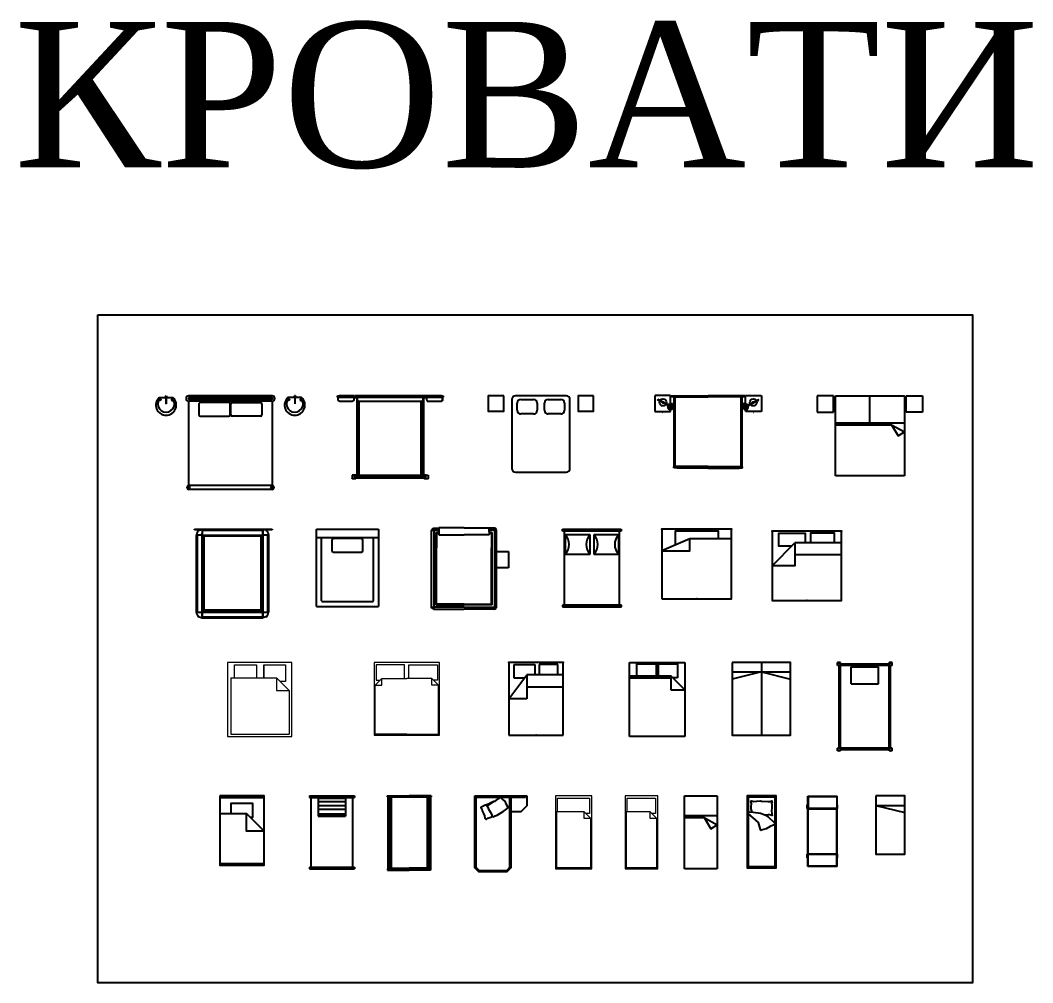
# Model space of a CAD drawing. Header units: millimetres. Extents: x 3103 to 179340, y -10977 to 70536.
# Drawn here: x 104356 to 132204, y 36649 to 63128 of the extents above; entities that cross this region are included whole.
import ezdxf

# ---------------------------------------------------------------- set-up
doc = ezdxf.new("R2010")
doc.units = ezdxf.units.MM
doc.header["$LTSCALE"] = 0.5
doc.layers.add('MEBEL', color=1, linetype='Continuous')
doc.styles.add('style1', font='TIMES.TTF')

# ---------------------------------------------------------------- blocks, each defined once
blk = doc.blocks.new('ASKASA22')
at = {"layer": 'MEBEL'}
for p, q in [((0, 700), (0, -700)), ((2000, 800), (100, 800)), ((200, 650), (400, 650)), ((2100, -700), (2100, 700)), ((100, 200), (100, 550)), ((500, 550), (500, 200)), ((400, 100), (200, 100)), ((100, -550), (100, -200)), ((200, -100), (400, -100)), ((500, -200), (500, -550)), ((100, -800), (2000, -800)), ((400, -650), (200, -650))]:
    blk.add_line(p, q, dxfattribs=at)
for centre, start, end in [((100, 700), 90, 180), ((200, 550), 90, 180), ((400, 550), 0, 90), ((2000, 700), 0, 90), ((200, 200), 180, 270), ((400, 200), 270, 0), ((200, -200), 90, 180), ((400, -200), 0, 90), ((200, -550), 180, 270), ((400, -550), 270, 0), ((100, -700), 180, 270), ((2000, -700), 270, 360)]:
    blk.add_arc(centre, 100, start, end, dxfattribs=at)
blk = doc.blocks.new('BED1D2')
at = {"layer": 'MEBEL', "linetype": 'Continuous', "lineweight": 0}
for p, q in [((0, 500), (0, -400)), ((2000, 500), (0, 500)), ((60, 440), (480, 440)), ((60, -340), (60, 440)), ((440, 290), (620, 470)), ((440, 290), (440, -370)), ((620, 290), (440, 290)), ((480, 440), (480, 330)), ((620, 470), (620, 290)), ((1970, 470), (620, 470)), ((1970, -370), (1970, 470)), ((2000, -400), (2000, 500)), ((0, -400), (2000, -400)), ((440, -340), (60, -340)), ((440, -370), (1970, -370))]:
    blk.add_line(p, q, dxfattribs=at)
blk = doc.blocks.new('BEDBD2')
at = {"layer": 'MEBEL'}
for p, q in [((257, -800), (257, 800)), ((257, 0), (455, 800)), ((0, 0), (2000, 0)), ((257, 0), (455, -800))]:
    blk.add_line(p, q, dxfattribs=at)
blk.add_lwpolyline([(0, -800), (2000, -800), (2000, 800), (0, 800)], close=True, dxfattribs=at)
blk = doc.blocks.new('BEDCH2')
at = {"layer": 'MEBEL'}
for q in [(257, 400), (455, 400)]:
    blk.add_line((257, -400), q, dxfattribs=at)
blk.add_lwpolyline([(0, -400), (1600, -400), (1600, 400), (0, 400)], close=True, dxfattribs=at)
blk = doc.blocks.new('krovt thalamus')
at = {"layer": 'MEBEL'}
for p, q in [((-1145, 2575), (1145, 2575)), ((-1145, 150), (-1145, 2470)), ((-1145, 2470), (1145, 2470)), ((1145, 2470), (1145, 150)), ((-827, 563), (-52, 563)), ((827, 563), (52, 563)), ((-867, 223), (-867, 523)), ((-12, 523), (-12, 223)), ((12, 523), (12, 223)), ((867, 223), (867, 523)), ((-1921, 118), (-1988, 150)), ((-1958, 48), (-1582, 48)), ((-1920, 97), (-1954, 97)), ((-1914, 103), (-1914, 107)), ((-1785, 2), (-1785, 48)), ((-1785, 2), (-1780, 2)), ((-1780, 2), (-1780, 48)), ((-1773, 48), (-1773, 219)), ((-1767, 219), (-1773, 219)), ((-1767, 48), (-1767, 219)), ((-1760, 2), (-1760, 48)), ((-1760, 2), (-1755, 2)), ((-1755, 2), (-1755, 48)), ((-1626, 103), (-1626, 107)), ((-1620, 97), (-1586, 97)), ((-1619, 118), (-1552, 150)), ((-1145, 150), (1145, 150)), ((-1145, 94), (1145, 94)), ((-1145, 56), (1145, 56)), ((-1145, 0), (1145, 0)), ((-52, 183), (-827, 183)), ((52, 183), (827, 183)), ((1619, 118), (1552, 150)), ((1958, 48), (1582, 48)), ((1620, 97), (1586, 97)), ((1626, 103), (1626, 107)), ((1755, 2), (1755, 48)), ((1760, 2), (1755, 2)), ((1760, 2), (1760, 48)), ((1767, 48), (1767, 219)), ((1767, 219), (1773, 219)), ((1773, 48), (1773, 219)), ((1780, 2), (1780, 48)), ((1785, 2), (1780, 2)), ((1785, 2), (1785, 48)), ((1914, 103), (1914, 107)), ((1920, 97), (1954, 97)), ((1921, 118), (1988, 150))]:
    blk.add_line(p, q, dxfattribs=at)
for centre in [(-1145, 2522), (1145, 2522)]:
    blk.add_circle(centre, 29.7, dxfattribs=at)
for centre, radius, start, end in [((-1145, 2522), 52.8, 90, 270), ((1145, 2522), 52.8, 270, 90), ((-827, 523), 40, 90, 180), ((-52, 523), 40, 0, 90), ((52, 523), 40, 90, 180), ((827, 523), 40, 0, 90), ((-1770, 256), 280, 312.1338, 227.8662), ((-1770, 219), 230, 343.6883, 196.3117), ((1770, 256), 280, 312.1338, 227.8662), ((1770, 219), 230, 343.6883, 196.3117), ((-1985, 156), 6, 196.3117, 243.9363), ((-1954, 91), 6, 90, 214.6073), ((-1770, 219), 230, 214.6073, 227.9338), ((-1926, 107), 12, 0, 63.9363), ((-1920, 103), 6, 270, 0), ((-1614, 107), 12, 116.0637, 180), ((-1620, 103), 6, 180, 270), ((-1770, 219), 230, 312.0662, 325.3927), ((-1586, 91), 6, 325.3927, 90), ((-1555, 156), 6, 296.0637, 343.6883), ((-1145, 75), 74.8, 90, 270), ((-1145, 75), 18.9, 90, 270), ((-1145, 75), 18.9, 270, 90), ((-827, 223), 40, 180, 270), ((-52, 223), 40, 270, 0), ((52, 223), 40, 180, 270), ((827, 223), 40, 270, 0), ((1145, 75), 18.9, 90, 270), ((1145, 75), 74.8, 270, 90), ((1145, 75), 18.9, 270, 90), ((1555, 156), 6, 196.3117, 243.9363), ((1586, 91), 6, 90, 214.6073), ((1770, 219), 230, 214.6073, 227.9338), ((1614, 107), 12, 0, 63.9363), ((1620, 103), 6, 270, 0), ((1926, 107), 12, 116.0637, 180), ((1920, 103), 6, 180, 270), ((1770, 219), 230, 312.0662, 325.3927), ((1954, 91), 6, 325.3927, 90), ((1985, 156), 6, 296.0637, 343.6883)]:
    blk.add_arc(centre, radius, start, end, dxfattribs=at)
blk = doc.blocks.new('Single Bed')
at = {"layer": 'MEBEL', "linetype": 'Continuous'}
for p, q in [((0, 2000), (0, 1960)), ((0, 2000), (1236, 2000)), ((0, 1980), (1236, 1980)), ((0, 1960), (1236, 1960)), ((40, 1960), (40, 40)), ((1196, 40), (1196, 1960)), ((1236, 2000), (1236, 1960)), ((243, 1940), (243, 1444)), ((243, 1940), (993, 1940)), ((243, 1848), (993, 1848)), ((243, 1738), (993, 1738)), ((993, 1940), (993, 1444)), ((243, 1642), (993, 1642)), ((243, 1512), (993, 1512)), ((243, 1464), (993, 1464)), ((243, 1444), (993, 1444)), ((0, 40), (0, 0)), ((0, 40), (1236, 40)), ((0, 20), (1236, 20)), ((0, 0), (1236, 0)), ((1236, 40), (1236, 0))]:
    blk.add_line(p, q, dxfattribs=at)
blk = doc.blocks.new('Four Poster Bed')
at = {"layer": 'MEBEL', "linetype": 'Continuous'}
for p, q in [((0, 2350), (0, 2430)), ((80, 2430), (0, 2430)), ((12, 2418), (0, 2390)), ((0, 2390), (12, 2362)), ((1500, 2350), (0, 2350)), ((40, 2430), (12, 2418)), ((12, 2362), (40, 2350)), ((68, 2418), (40, 2430)), ((40, 2350), (68, 2362)), ((40, 2350), (40, 80)), ((60, 2350), (60, 80)), ((80, 2390), (68, 2418)), ((68, 2362), (80, 2390)), ((80, 0), (80, 2430)), ((1420, 2390), (80, 2390)), ((1420, 2370), (80, 2370)), ((375, 2313), (1125, 2313)), ((375, 1850), (375, 2313)), ((1125, 1850), (1125, 2313)), ((1420, 0), (1420, 2430)), ((1500, 2430), (1420, 2430)), ((1432, 2418), (1420, 2390)), ((1420, 2390), (1432, 2362)), ((1460, 2430), (1432, 2418)), ((1432, 2362), (1460, 2350)), ((1440, 80), (1440, 2350)), ((1488, 2418), (1460, 2430)), ((1460, 2350), (1488, 2362)), ((1460, 80), (1460, 2350)), ((1500, 2390), (1488, 2418)), ((1488, 2362), (1500, 2390)), ((1500, 2350), (1500, 2430)), ((375, 1850), (1125, 1850)), ((0, 0), (0, 80)), ((1500, 80), (0, 80)), ((12, 68), (0, 40)), ((0, 40), (12, 12)), ((40, 80), (12, 68)), ((12, 12), (40, 0)), ((68, 68), (40, 80)), ((40, 0), (68, 12)), ((80, 40), (68, 68)), ((68, 12), (80, 40)), ((80, 60), (1420, 60)), ((80, 40), (1420, 40)), ((1432, 68), (1420, 40)), ((1420, 40), (1432, 12)), ((1460, 80), (1432, 68)), ((1432, 12), (1460, 0)), ((1488, 68), (1460, 80)), ((1460, 0), (1488, 12)), ((1500, 40), (1488, 68)), ((1488, 12), (1500, 40)), ((1500, 0), (1500, 80)), ((80, 0), (0, 0)), ((1500, 0), (1420, 0))]:
    blk.add_line(p, q, dxfattribs=at)
blk = doc.blocks.new('K7-7')
for p, q in [((900, 400), (900, 0)), ((0, 0), (900, 0)), ((900, 0), (1300, 0))]:
    blk.add_line(p, q)
for points in [[(900, 400), (900, 1800), (800, 1900), (100, 1900), (0, 1800), (0, 0)], [(870, 30), (870, 1787), (787, 1870), (113, 1870), (30, 1787), (30, 0)], [(494, 131), (461, 144), (400, 172), (354, 193), (314, 210), (237, 241), (150, 288), (172, 317), (182, 369), (213, 437), (240, 499), (252, 554), (279, 585), (326, 555), (376, 541), (444, 515)], [(1300, 0), (1300, 250), (1150, 400), (900, 400)], [(30, 30), (1270, 30)]]:
    blk.add_lwpolyline(points)
blk.add_lwpolyline([(464, 532), (507, 497), (555, 477), (625, 439), (709, 388), (766, 345), (811, 313), (831, 300), (827, 271), (797, 229), (771, 171), (740, 120), (690, 77), (664, 33), (591, 72), (534, 107), (490, 134), (453, 157), (380, 196), (300, 254), (325, 280), (341, 330), (380, 394), (415, 452), (434, 505)], close=True)
for points in [[(900, 0), (900, 400, 0.414214)], [(1270, 0), (1270, 30, 0.414214)]]:
    blk.add_lwpolyline(points, format="xyb")
blk = doc.blocks.new('M_DFURN_BED_3D DOUBLE BED_P')
at = {"layer": 'MEBEL', "linetype": 'ByBlock', "lineweight": -2}
blk.add_line((0.17, 0.5), (0.17, -0.171), dxfattribs=at)
for points in [[(0, -0.5), (1, -0.5), (1, 0.5), (0, 0.5)], [(0.17, -0.171), (0.498, -0.171), (0.498, -0.5)]]:
    blk.add_lwpolyline(points, close=True, dxfattribs=at)
for points in [[(0.334, -0.171), (0.334, 0.5)], [(0.17, 0.4), (0.028, 0.4), (0.028, 0.055), (0.17, 0.055)], [(0.215, -0.218), (0.215, -0.402), (0.028, -0.402), (0.028, -0.022), (0.17, -0.022)]]:
    blk.add_lwpolyline(points, dxfattribs=at)
for p in [(0, 0.5), (1, 0), (0, -0.5)]:
    blk.add_point(p, dxfattribs=at)
blk = doc.blocks.new('M_DFURN_BED_3D SINGLE BED_P')
at = {"layer": 'MEBEL', "linetype": 'ByBlock', "lineweight": -2}
blk.add_lwpolyline([(1, -0.5), (1, 0.5), (0, 0.5), (0, -0.5)], close=True, dxfattribs=at)
for points in [[(0.136, 0.5), (0.136, -0.099), (0.313, -0.5), (0.313, -0.099), (0.136, -0.099)], [(0.136, 0.311), (0.028, 0.311), (0.028, -0.309), (0.228, -0.309)]]:
    blk.add_lwpolyline(points, dxfattribs=at)
for p in [(0, 0.5), (1, 0), (0, -0.5)]:
    blk.add_point(p, dxfattribs=at)
blk = doc.blocks.new('Bed - Queen')
at = {"layer": 'MEBEL', "linetype": 'Continuous'}
for p, q in [((0, -80.00003), (0, 0)), ((0, 0), (59.99999, 0)), ((7.99999, -1.2), (28.79998, -1.2)), ((7.99999, -14.4), (7.99999, -1.2)), ((28.79998, -1.2), (28.79998, -14.4)), ((31.19999, -1.2), (51.99999, -1.2)), ((31.19999, -14.4), (31.19999, -1.2)), ((51.99999, -1.2), (51.99999, -16.4)), ((59.99999, 0), (59.99999, -80.00003)), ((0, -14.4), (44.8, -14.4)), ((44.8, -16.8), (0, -16.8)), ((59.99999, -29.6), (44.8, -14.4)), ((44.8, -14.4), (44.8, -29.6)), ((51.99999, -16.4), (46.79936, -16.4)), ((44.8, -29.6), (59.99999, -29.6)), ((59.99999, -80.00003), (0, -80.00003))]:
    blk.add_line(p, q, dxfattribs=at)
blk = doc.blocks.new('m_51')
at = {"ltscale": 600}
for p, q in [((771, -1219), (578, -1403)), ((746, -1176), (771, -1176)), ((67, -1523), (28, -1523)), ((170, -1521), (67, -1523)), ((371, -1486), (170, -1521)), ((400, -1477), (371, -1486)), ((489, -1448), (400, -1477))]:
    blk.add_line(p, q, dxfattribs=at)
for points in [[(400, -1972), (0, -1972), (0, 0), (400, 0)], [(400, -1972), (0, -1972), (0, 0), (400, 0)], [(400, 0), (800, 0), (800, -1972), (400, -1972)], [(400, 0), (800, 0), (800, -1972), (400, -1972)], [(383, -1027), (378, -1030), (370, -1048), (311, -1241), (28, -1488)], [(400, -1032), (383, -1027), (383, -1027)], [(746, -1176), (630, -1130), (527, -1071), (400, -1032)], [(122, -1522), (126, -1553), (115, -1617), (114, -1691), (118, -1744), (113, -1792), (107, -1830), (113, -1843), (126, -1832), (160, -1826), (179, -1819), (269, -1833), (365, -1835), (400, -1832)], [(578, -1403), (540, -1430), (489, -1448)], [(619, -1464), (590, -1458), (489, -1448)], [(619, -1464), (651, -1456), (682, -1446), (700, -1449), (691, -1461), (688, -1497), (679, -1555), (688, -1650), (689, -1694), (685, -1733), (682, -1766), (686, -1796)]]:
    blk.add_lwpolyline(points, dxfattribs=at)
for points in [[(400, -1944), (76, -1944, -0.414214), (28, -1896), (28, -76, -0.414214), (76, -28), (400, -28)], [(400, -28), (724, -28, -0.414214), (771, -76), (771, -1896, -0.414214), (724, -1944), (400, -1944)], [(400, -1829), (571, -1819), (613, -1818), (637, -1824), (639, -1824, -0.14412), (655, -1829), (676, -1842), (684, -1808, -0.029265), (685, -1804, 0.086134), (686, -1794)]]:
    blk.add_lwpolyline(points, format="xyb", dxfattribs=at)
blk = doc.blocks.new('m_96')
at = {"layer": 'MEBEL'}
for p, q in [((-141.4, 0.3), (-141.4, -40.8)), ((-139, 0.3), (-141.4, 0.3)), ((-139, -40.8), (-139, 0.3)), ((-1.5, 0.9), (-1.5, -40.8)), ((0, 0.9), (-1.5, 0.9)), ((0, 0.9), (0, -40.8)), ((-138.3, -0.1), (-138.3, -2.5)), ((-1.9, -0.1), (-138.3, -0.1)), ((-138.3, -2.5), (-1.9, -2.5)), ((-138.3, -3), (-138.3, -5.4)), ((-37.8, -3), (-138.3, -3)), ((-138.3, -5.4), (-22.3, -5.4)), ((-138.1, -6.4), (-138.1, -40.8)), ((-21.9, -6.4), (-138.1, -6.4)), ((-37.8, -3), (-1.9, -3)), ((-1.9, -5.4), (-22.3, -5.4)), ((-1.9, -6.4), (-21.9, -6.4)), ((-1.9, -2.5), (-1.9, -0.1)), ((-1.9, -3), (-1.9, -5.4)), ((-1.9, -40.8), (-1.9, -6.4)), ((-141.4, -81.9), (-141.4, -40.8)), ((-139, -40.8), (-139, -81.9)), ((-138.1, -75.2), (-138.1, -40.8)), ((-1.9, -40.8), (-1.9, -75.2)), ((-1.5, -82.6), (-1.5, -40.8)), ((0, -82.6), (0, -40.8)), ((-138.3, -78.6), (-138.3, -76.2)), ((-138.3, -76.2), (-22.3, -76.2)), ((-21.9, -75.2), (-138.1, -75.2)), ((-1.9, -76.2), (-22.3, -76.2)), ((-1.9, -75.2), (-21.9, -75.2)), ((-1.9, -78.6), (-1.9, -76.2)), ((-139, -81.9), (-141.4, -81.9)), ((-37.8, -78.6), (-138.3, -78.6)), ((-138.3, -81.5), (-138.3, -79.1)), ((-138.3, -79.1), (-1.9, -79.1)), ((-1.9, -81.5), (-138.3, -81.5)), ((-37.8, -78.6), (-1.9, -78.6)), ((-1.9, -79.1), (-1.9, -81.5)), ((0, -82.6), (-1.5, -82.6))]:
    blk.add_line(p, q, dxfattribs=at)
blk = doc.blocks.new('m_84')
at = {"layer": 'MEBEL'}
for p, q in [((-140.9, -60.3), (-140.9, 63)), ((-140.9, 63), (-139.9, 63)), ((-139.9, 63), (-140.9, 63)), ((-140.9, 63), (-140.9, 63)), ((-139.9, 63), (-139.9, 63)), ((-139.9, 63), (-139.9, -60.3)), ((-139.9, 63), (-139.9, 61.8)), ((-139.9, 61.8), (-139.9, -59.1)), ((-139.2, 52.8), (-139.9, 50.3)), ((-139.2, 52.8), (-136, 56.1)), ((-139.2, -48.4), (-139.2, 48.4)), ((-139.2, 48.4), (-131.5, 48.4)), ((-131.5, 48.4), (-139.2, 48.4)), ((-136, 56.1), (-131.5, 57.3)), ((-131.5, 57.3), (-8.9, 57.3)), ((-131.5, 57.3), (-131.5, 56.1)), ((-131.5, 56.1), (-131.5, 57.3)), ((-8.9, 56.1), (-131.5, 56.1)), ((-131.5, 56.1), (-131.5, 48.4)), ((-131.5, 48.4), (-8.9, 48.4)), ((-8.9, 57.3), (-8.9, 56.1)), ((-8.9, 48.4), (-8.9, 57.3)), ((-8.9, 57.3), (-8.9, 57.3)), ((-4.5, 56.1), (-8.9, 57.3)), ((-8.9, -57.3), (-8.9, 48.4)), ((-8.9, 48.4), (0, 48.4)), ((0, 48.4), (-8.9, 48.4)), ((-1.2, 52.8), (-4.5, 56.1)), ((-1.2, 52.8), (0, 48.4)), ((-1.2, -48.4), (-1.2, 48.4)), ((0, -48.4), (0, 48.4)), ((-131.5, 47), (-10.8, 47)), ((-131.5, -47), (-131.5, 47)), ((-131.5, 47), (-129.8, 45.6)), ((-12.6, 45.6), (-129.8, 45.6)), ((-129.8, 45.6), (-129.8, -45.6)), ((-10.8, 47), (-12.6, 45.6)), ((-12.6, -45.6), (-12.6, 45.6)), ((-10.8, -47), (-10.8, 47)), ((-129.8, -45.6), (-131.5, -47)), ((-131.5, -47), (-10.8, -47)), ((-129.8, -45.6), (-12.6, -45.6)), ((-10.8, -47), (-12.6, -45.6)), ((-140.9, -60.3), (-140.9, -60.3)), ((-139.9, -60.3), (-140.9, -60.3)), ((-139.9, -60.3), (-140.9, -60.3)), ((-139.2, -52.9), (-139.9, -50.3)), ((-139.9, -59.1), (-139.9, -60.3)), ((-139.2, -48.4), (-131.5, -48.4)), ((-139.2, -48.4), (-131.5, -48.4)), ((-139.2, -52.9), (-136, -56.1)), ((-136, -56.1), (-131.5, -57.3)), ((-131.5, -48.4), (-134.7, -48.4)), ((-131.5, -48.4), (-8.9, -48.4)), ((-8.9, -48.4), (-131.5, -48.4)), ((-131.5, -48.4), (-8.9, -48.4)), ((-131.5, -48.4), (-131.5, -56.1)), ((-131.5, -48.4), (-131.5, -48.4)), ((-131.5, -48.4), (-131.5, -48.4)), ((-131.5, -56.1), (-8.9, -56.1)), ((-131.5, -56.1), (-131.5, -57.3)), ((-8.9, -57.3), (-131.5, -57.3)), ((-8.9, -48.4), (0, -48.4)), ((0, -48.4), (-8.9, -48.4)), ((-4.5, -56.1), (-8.9, -57.3)), ((-1.2, -52.9), (-4.5, -56.1)), ((-1.2, -52.9), (0, -48.4))]:
    blk.add_line(p, q, dxfattribs=at)
for centre, start, end in [((-135.9, 52.9), 92.3929, 177.6224), ((-4.5, 52.9), 2.3776, 87.6071), ((-135.9, -52.9), 182.3776, 267.6071), ((-4.5, -52.9), 272.3929, 357.6224)]:
    blk.add_arc(centre, 3.07, start, end, dxfattribs=at)
blk = doc.blocks.new('m_64')
at = {"layer": 'MEBEL'}
for p, q in [((-371.1, 1.4), (-371.3, 0)), ((-370.7, 2.9), (-371.1, 1.4)), ((-370.2, 4.1), (-370.7, 2.9)), ((-369.5, 4.6), (-370.2, 4.1)), ((-317.4, 4.6), (-369.5, 4.6)), ((-317, 4.4), (-317.4, 4.6)), ((-316.4, 3.3), (-317, 4.4)), ((-316, 1.8), (-316.4, 3.3)), ((-315.9, 0.3), (-316, 1.8)), ((-315.9, -23.5), (-315.9, 0.3)), ((-314, 3.3), (-185.6, 3.3)), ((-314, 3.3), (-314, 1.1)), ((-302.5, 1.1), (-314, 1.1)), ((-314, 1.1), (-314, 0.9)), ((-314, 0.9), (-301.6, 0.9)), ((-303.5, -244), (-303.5, 0.9)), ((-302.5, 3.3), (-302.5, 0.9)), ((-302.5, 1.6), (-185.6, 1.6)), ((-301.8, 0.9), (-185.6, 0.9)), ((-301.1, -244), (-301.1, 0.9)), ((-299.8, -242.8), (-299.8, 0)), ((-299.8, 0), (-185.6, 0)), ((-57.3, 3.3), (-185.6, 3.3)), ((-68.7, 1.6), (-185.6, 1.6)), ((-69.4, 0.9), (-185.6, 0.9)), ((-71.4, 0), (-185.6, 0)), ((-71.4, -242.8), (-71.4, 0)), ((-70.2, -244), (-70.2, 0.9)), ((-57.3, 0.9), (-69.6, 0.9)), ((-68.7, 3.3), (-68.7, 0.9)), ((-68.7, 1.1), (-57.3, 1.1)), ((-67.8, -244), (-67.8, 0.9)), ((-57.3, 3.3), (-57.3, 1.1)), ((-57.3, 1.1), (-57.3, 0.9)), ((-55.4, 0.3), (-55.3, 1.8)), ((-55.4, -23.5), (-55.4, 0.3)), ((-55.3, 1.8), (-54.8, 3.3)), ((-54.8, 3.3), (-54.3, 4.4)), ((-54.3, 4.4), (-53.8, 4.6)), ((-53.8, 4.6), (-1.7, 4.6)), ((-1.7, 4.6), (-1.1, 4.1)), ((-1.1, 4.1), (-0.6, 2.9)), ((-0.6, 2.9), (-0.1, 1.4)), ((-0.1, 1.4), (0, 0)), ((-371.3, 0), (-371.3, -47.7)), ((-361.3, -10.9), (-361.2, -10.2)), ((-360.9, -11.4), (-361.3, -10.9)), ((-361.2, -10.2), (-360.7, -9.8)), ((-325.8, -29.6), (-360.9, -11.4)), ((-360.7, -9.8), (-360.1, -9.9)), ((-325, -28.1), (-360.1, -9.9)), ((-360.1, -9.9), (-358.9, -10.5)), ((-326.6, -30.4), (-326.4, -29.3)), ((-325.7, -31.9), (-326.6, -30.4)), ((-325.7, -27.8), (-324.8, -26.9)), ((-324.2, -33.6), (-325.7, -31.9)), ((-324.8, -26.9), (-325.3, -28)), ((-324.8, -26.9), (-325.3, -28)), ((-323.6, -36.8), (-325.3, -32.3)), ((-325.1, -29.1), (-322.5, -30.4)), ((-323.1, -26.9), (-325, -28.3)), ((-325, -28.2), (-323.1, -26.9)), ((-322.5, -30.4), (-325, -29.1)), ((-322.1, -28.3), (-324.9, -28.6)), ((-324.9, -28.7), (-322.1, -28.3)), ((-323.1, -26.9), (-324.8, -26.9)), ((-322, -33.6), (-324.2, -33.6)), ((-324.2, -33.6), (-320.5, -41.3)), ((-320.8, -27.1), (-323.1, -26.9)), ((-317.8, -25.8), (-322.5, -27)), ((-320, -31.7), (-322, -33.6)), ((-322, -33.6), (-315.1, -41.2)), ((-320.8, -27.1), (-312.4, -25.7)), ((-319.6, -29), (-320.8, -27.1)), ((-320, -31.7), (-310.5, -36.6)), ((-319.6, -29), (-309.4, -30.2)), ((-319.5, -26.2), (-316.8, -23.5)), ((-317.8, -25.8), (-317.2, -24.6)), ((-312.4, -25.7), (-317.8, -25.8)), ((-316.8, -23.5), (-309.3, -23.4)), ((-312.4, -25.7), (-310.6, -24.5)), ((-309.4, -30.2), (-312.4, -25.7)), ((-309.4, -30.2), (-310.5, -36.6)), ((-306.9, -29.9), (-309.4, -30.2)), ((-309.3, -23.4), (-305, -29.6)), ((-305, -29.6), (-306.6, -38.6)), ((-62, -23.4), (-66.2, -29.6)), ((-66.2, -29.6), (-64.7, -38.6)), ((-64.3, -29.9), (-61.9, -30.2)), ((-54.4, -23.5), (-62, -23.4)), ((-61.9, -30.2), (-58.9, -25.7)), ((-51.7, -29), (-61.9, -30.2)), ((-61.9, -30.2), (-60.8, -36.6)), ((-51.2, -31.7), (-60.8, -36.6)), ((-58.9, -25.7), (-60.6, -24.5)), ((-58.9, -25.7), (-53.4, -25.8)), ((-50.4, -27.1), (-58.9, -25.7)), ((-49.3, -33.6), (-56.1, -41.2)), ((-51.7, -26.2), (-54.4, -23.5)), ((-53.4, -25.8), (-54.1, -24.6)), ((-53.4, -25.8), (-48.8, -27)), ((-51.7, -29), (-50.4, -27.1)), ((-51.2, -31.7), (-49.3, -33.6)), ((-47, -33.6), (-50.7, -41.3)), ((-50.4, -27.1), (-48.2, -26.9)), ((-49.3, -33.6), (-47, -33.6)), ((-49.1, -28.3), (-46.3, -28.6)), ((-46.3, -28.7), (-49.1, -28.3)), ((-48.8, -30.4), (-46.2, -29.1)), ((-46.2, -29.1), (-48.8, -30.4)), ((-48.2, -26.9), (-46.4, -26.9)), ((-48.2, -26.9), (-46.3, -28.3)), ((-46.3, -28.2), (-48.2, -26.9)), ((-47.7, -36.8), (-46, -32.3)), ((-47, -33.6), (-45.6, -31.9)), ((-46.4, -26.9), (-46, -28)), ((-46.4, -26.9), (-45.9, -28)), ((-45.6, -27.8), (-46.4, -26.9)), ((-46.2, -28.1), (-11.2, -9.9)), ((-45.6, -31.9), (-44.6, -30.4)), ((-45.5, -29.6), (-10.4, -11.4)), ((-44.6, -30.4), (-44.8, -29.3)), ((-11.2, -9.9), (-12.3, -10.5)), ((-10.5, -9.8), (-11.2, -9.9)), ((-10, -10.2), (-10.5, -9.8)), ((-10.4, -11.4), (-10, -10.9)), ((-10, -10.9), (-10, -10.2)), ((0, 0), (0, -47.7)), ((-371.3, -47.7), (-371.1, -49.5)), ((-371.1, -49.5), (-370.8, -50.9)), ((-370.8, -50.9), (-370.2, -51.7)), ((-370.2, -51.7), (-369.7, -51.8)), ((-369.7, -51.8), (-317.5, -51.8)), ((-344.3, -53.2), (-344.2, -51.8)), ((-343.9, -53.2), (-344.3, -53.2)), ((-342.6, -53.2), (-344.2, -53.2)), ((-344.2, -53.2), (-343.5, -53.2)), ((-343.5, -53.2), (-343.9, -53.2)), ((-343.9, -53.2), (-343.2, -53.2)), ((-342.7, -51.8), (-342.6, -53.2)), ((-324.9, -39), (-324.2, -35.2)), ((-320.6, -45.2), (-324.9, -39)), ((-323.6, -36.8), (-324.2, -38)), ((-320.5, -41.3), (-323.6, -36.8)), ((-313.1, -45.1), (-320.6, -45.2)), ((-315.1, -41.2), (-320.5, -41.3)), ((-320.5, -41.3), (-320.5, -43.5)), ((-317.5, -51.8), (-317.2, -51.5)), ((-317.2, -51.5), (-316.7, -50.7)), ((-316.7, -50.7), (-316.2, -49.3)), ((-316.2, -49.3), (-315.9, -46.9)), ((-315.9, -46.9), (-315.9, -45.1)), ((-310.5, -36.6), (-315.1, -41.2)), ((-315.1, -41.2), (-313.9, -43.4)), ((-306.6, -38.6), (-313.1, -45.1)), ((-310.5, -36.6), (-308.3, -37.8)), ((-64.7, -38.6), (-58.2, -45.1)), ((-60.8, -36.6), (-63, -37.8)), ((-60.8, -36.6), (-56.1, -41.2)), ((-58.2, -45.1), (-50.6, -45.2)), ((-56.1, -41.2), (-57.3, -43.4)), ((-56.1, -41.2), (-50.7, -41.3)), ((-55.4, -46.9), (-55.4, -45.1)), ((-55.1, -49.3), (-55.4, -46.9)), ((-54.5, -50.7), (-55.1, -49.3)), ((-54.1, -51.5), (-54.5, -50.7)), ((-53.8, -51.8), (-54.1, -51.5)), ((-1.5, -51.8), (-53.8, -51.8)), ((-50.7, -41.3), (-50.8, -43.5)), ((-50.7, -41.3), (-47.7, -36.8)), ((-50.6, -45.2), (-46.4, -39)), ((-47.7, -36.8), (-47.1, -38)), ((-46.4, -39), (-47.1, -35.2)), ((-28.5, -51.8), (-28.6, -53.2)), ((-28.6, -53.2), (-27, -53.2)), ((-27.4, -53.2), (-28, -53.2)), ((-27, -53.2), (-27.8, -53.2)), ((-27.8, -53.2), (-27.4, -53.2)), ((-27.4, -53.2), (-27, -53.2)), ((-27, -53.2), (-27, -51.8)), ((-1.1, -51.7), (-1.5, -51.8)), ((-0.5, -50.9), (-1.1, -51.7)), ((-0.2, -49.5), (-0.5, -50.9)), ((0, -47.7), (-0.2, -49.5)), ((-304.8, -245.9), (-304.8, -244)), ((-302.5, -244), (-304.8, -244)), ((-304.8, -246.4), (-304.8, -245.9)), ((-302.5, -244), (-302.5, -246.4)), ((-302.5, -244), (-185.6, -244)), ((-302.5, -245.9), (-301.6, -246.6)), ((-299.8, -242.8), (-301.1, -244)), ((-185.6, -242.8), (-299.8, -242.8)), ((-185.6, -242.8), (-71.4, -242.8)), ((-68.7, -244), (-185.6, -244)), ((-71.4, -242.8), (-70.2, -244)), ((-68.7, -245.9), (-69.6, -246.6)), ((-68.7, -244), (-68.7, -246.4)), ((-68.7, -244), (-66.4, -244)), ((-66.5, -246.4), (-66.5, -245.9)), ((-66.4, -245.9), (-66.4, -244)), ((-302, -246.4), (-304.8, -246.4)), ((-293.1, -248.1), (-301.6, -246.6)), ((-185.6, -248.1), (-293.1, -248.1)), ((-185.6, -248.1), (-78.2, -248.1)), ((-78.2, -248.1), (-69.6, -246.6)), ((-69.3, -246.4), (-66.5, -246.4))]:
    blk.add_line(p, q, dxfattribs=at)
for points in [[(-310.6, -24.5), (-306.9, -29.9), (-308.3, -37.8), (-313.9, -43.4), (-320.5, -43.5), (-324.2, -38)], [(-60.6, -24.5), (-64.3, -29.9), (-63, -37.8), (-57.3, -43.4), (-50.8, -43.5), (-47.1, -38)]]:
    blk.add_lwpolyline(points, dxfattribs=at)
for centre, radius in [((-342.5, -19.9), 12.2), ((-342.5, -19.9), 2.37), ((-28.7, -19.9), 12.2), ((-28.7, -19.9), 2.37)]:
    blk.add_circle(centre, radius, dxfattribs=at)
for centre, start, end in [((-325.9, -28.6), 278.2778, 26.7881), ((-45.3, -28.6), 153.2119, 261.7222)]:
    blk.add_arc(centre, 1.03, start, end, dxfattribs=at)
blk = doc.blocks.new('m_83')
at = {"layer": 'MEBEL'}
for p, q in [((-63.6, 128.8), (-63.2, 129.1)), ((-63.6, 123.5), (-63.6, 128.8)), ((-57, 128.8), (-63.6, 128.8)), ((-62.9, 123.5), (-63.6, 123.5)), ((-63.2, 129.1), (-57.4, 129.1)), ((-61.7, 123.5), (-62.9, 123.5)), ((-60.3, 123.5), (-61.7, 123.5)), ((-60.3, 123.5), (-57, 123.5)), ((-57, 123.5), (-60.3, 123.5)), ((-59.1, 124.5), (-59.1, 128)), ((-59.1, 128), (-57, 128)), ((-58.9, 124.5), (-59.1, 124.5)), ((-58.5, 124.5), (-58.9, 124.5)), ((-58, 124.5), (-58.5, 124.5)), ((-57.5, 124.5), (-58, 124.5)), ((-57.2, 124.5), (-57.5, 124.5)), ((-57.4, 129.1), (-57, 128.8)), ((-57, 124.5), (-57.2, 124.5)), ((-57, 128), (-57, 128.8)), ((-57, 128), (-56.7, 127.6)), ((-57, 123.5), (-57, 124.5)), ((-57, 124.5), (58.8, 124.5)), ((-56.7, 127.6), (-56.7, 124.8)), ((56.4, 127.6), (-56.7, 127.6)), ((-56.7, 124.8), (-31.5, 124.8)), ((-55.8, -5.8), (-55.8, 124.5)), ((-55.8, 124.5), (-55.4, 124.2)), ((-55.8, 124.5), (-52.6, 124.5)), ((-55.4, 124.2), (-55.4, -3)), ((-52.9, 124.2), (-55.4, 124.2)), ((-52.6, 124.5), (-52.9, 124.2)), ((-52.9, -0.2), (-52.9, 124.2)), ((-52.6, -0.1), (-52.6, 124.5)), ((-52.4, -0.1), (-52.4, 124.5)), ((-52.4, 124.5), (-51.8, 123.9)), ((-51.8, 123.9), (-51.8, 0.3)), ((-51.8, 123.9), (51.6, 123.9)), ((-31.5, 124.8), (30.8, 124.8)), ((30.8, 124.8), (56.4, 124.8)), ((51.6, 123.9), (52.1, 124.5)), ((51.6, 123.9), (51.6, 0.3)), ((52.2, 0), (52.2, 124.5)), ((52.2, 0), (52.2, 124.5)), ((52.2, 124.5), (52.6, 124.2)), ((52.2, 124.5), (55.4, 124.5)), ((52.6, 124.2), (52.6, 0)), ((55.1, 124.2), (52.6, 124.2)), ((55.4, 124.5), (55.1, 124.2)), ((55.1, -2.3), (55.1, 124.2)), ((55.4, -5.8), (55.4, 124.5)), ((56.7, 128), (56.4, 127.6)), ((56.4, 124.8), (56.4, 127.6)), ((56.7, 124.5), (56.4, 124.8)), ((56.7, 128), (58.8, 128)), ((56.7, 124.5), (56.8, 124.5)), ((56.8, 128.8), (57.1, 129.1)), ((56.8, 128), (56.8, 128.8)), ((63.3, 128.8), (56.8, 128.8)), ((56.8, 128.8), (58.6, 128.8)), ((56.8, 124.5), (56.8, 123.5)), ((56.8, 123.5), (63.3, 123.5)), ((57.1, 129.1), (63, 129.1)), ((58.8, 128), (58.8, 124.5)), ((63.3, 123.5), (60.1, 123.5)), ((63, 129.1), (63.3, 128.8)), ((63.3, 123.5), (63.3, 128.8)), ((-85, 0), (-84.7, 0.3)), ((-84.7, 0.3), (-84.3, 0.3)), ((-84.3, 0.3), (-84.6, 0)), ((-84.3, 0.3), (-63.5, 0.3)), ((-63.5, 0.3), (-63.2, 0)), ((-52.2, 0), (-52.9, -0.2)), ((-52.2, 0), (-51.8, 0.3)), ((52.2, 0), (-52.2, 0)), ((-51.8, 0.3), (51.8, 0.3)), ((51.8, 0.3), (52.2, 0)), ((52.8, 0), (52.2, 0)), ((53.6, -0.4), (52.8, 0)), ((62.8, 0), (63.2, 0.3)), ((63.2, 0.3), (84, 0.3)), ((84, 0.3), (84.3, 0)), ((-88.4, -9.1), (-88.4, -6.6)), ((-88.4, -6.6), (-85.6, -6.6)), ((-85.6, -9.1), (-88.4, -9.1)), ((-87.7, -2.8), (-87.6, -2.1)), ((-87.7, -6.6), (-87.7, -2.8)), ((-61.5, -6.6), (-87.7, -6.6)), ((-87.6, -2.1), (-87.3, -1.4)), ((-87.3, -1.4), (-87, -0.8)), ((-86.9, -1.4), (-87.2, -2.1)), ((-87.2, -2.1), (-87.2, -2.8)), ((-87.2, -2.8), (-87.2, -6.6)), ((-87.2, -6.6), (-61, -6.6)), ((-87, -0.8), (-86.4, -0.4)), ((-86.5, -0.8), (-86.9, -1.4)), ((-86, -0.4), (-86.5, -0.8)), ((-86.4, -0.4), (-85.8, -0.1)), ((-85.4, -0.1), (-86, -0.4)), ((-85.8, -0.1), (-85, 0)), ((-85.6, -6.6), (-85.6, -9.1)), ((-85.3, -6.9), (-85.6, -6.6)), ((-85.6, -6.6), (-59.9, -6.6)), ((-85.6, -9.1), (-85.3, -8.8)), ((-59.9, -9.1), (-85.6, -9.1)), ((-84.6, 0), (-85.4, -0.1)), ((-85.3, -8.8), (-85.3, -6.9)), ((-60.2, -6.9), (-85.3, -6.9)), ((-85.3, -8.8), (-60.2, -8.8)), ((-63.2, 0), (-85, 0)), ((-62.6, -0.1), (-63.2, 0)), ((-62, -0.4), (-62.6, -0.1)), ((-61.6, -0.8), (-62, -0.4)), ((-61.3, -1.3), (-61.6, -0.8)), ((-61.1, -1.9), (-61.3, -1.3)), ((-61, -2.5), (-61.1, -1.9)), ((-61, -6.6), (-61, -2.5)), ((-59.9, -6.6), (-60.2, -6.9)), ((-60.2, -8.8), (-60.2, -6.9)), ((-60.2, -8.8), (-59.9, -9.1)), ((-59.9, -9.1), (-59.9, -6.6)), ((-59.1, -9.1), (-59.1, -5.8)), ((-59.1, -5.8), (-57, -5.8)), ((-59.1, -6.6), (-58.8, -6.9)), ((58.8, -6.6), (-59.1, -6.6)), ((-58.8, -8.8), (-59.1, -9.1)), ((-59.1, -9.1), (58.8, -9.1)), ((-58.8, -6.9), (-58.8, -8.8)), ((-58.8, -6.9), (58.5, -6.9)), ((58.5, -8.8), (-58.8, -8.8)), ((-57, -5.8), (-55.3, -5.8)), ((-55.2, -2.5), (-55.5, -3.2)), ((-55.5, -3.2), (-55.3, -3.6)), ((-55.4, -5.8), (-55.4, -3.4)), ((-55.3, -3.6), (-55.3, -6.5)), ((-55.3, -6.5), (55, -6.5)), ((-54.6, -1.6), (-55.2, -2.5)), ((-53.7, -0.8), (-54.6, -1.6)), ((-52.9, -0.2), (-53.7, -0.8)), ((54.4, -1.1), (53.6, -0.4)), ((55, -1.9), (54.4, -1.1)), ((55.2, -2.7), (55, -1.9)), ((55, -3.1), (55.2, -2.7)), ((55, -6.5), (55, -3.1)), ((55, -5.8), (58.8, -5.8)), ((55.1, -5.8), (55.1, -2.9)), ((58.5, -6.9), (58.8, -6.6)), ((58.5, -6.9), (58.5, -8.8)), ((58.8, -9.1), (58.5, -8.8)), ((58.8, -5.8), (58.8, -6.6)), ((58.8, -6.6), (58.8, -9.1)), ((59.6, -9.1), (59.6, -6.6)), ((59.9, -6.9), (59.6, -6.6)), ((59.6, -6.6), (85, -6.6)), ((59.6, -9.1), (59.9, -8.8)), ((85, -9.1), (59.6, -9.1)), ((59.9, -8.8), (59.9, -6.9)), ((84.7, -6.9), (59.9, -6.9)), ((59.9, -8.8), (84.7, -8.8)), ((60.2, -2.8), (60.3, -2.1)), ((60.2, -6.6), (60.2, -2.8)), ((60.3, -2.1), (60.5, -1.4)), ((60.5, -1.4), (60.9, -0.8)), ((60.9, -0.8), (61.4, -0.4)), ((61.4, -0.4), (62.1, -0.1)), ((62.1, -0.1), (62.8, 0)), ((84.3, 0), (62.8, 0)), ((84.3, 0), (84.9, -0.1)), ((85, -6.6), (84.7, -6.9)), ((84.7, -8.8), (84.7, -6.9)), ((84.7, -8.8), (85, -9.1)), ((84.9, -0.1), (85.4, -0.4)), ((85, -9.1), (85, -6.6)), ((85, -6.6), (87.8, -6.6)), ((87.8, -9.1), (85, -9.1)), ((85.4, -0.4), (85.9, -0.8)), ((85.9, -0.8), (86.2, -1.3)), ((86.2, -1.3), (86.4, -1.9)), ((86.4, -1.9), (86.4, -2.5)), ((86.4, -2.5), (86.4, -6.6)), ((87.8, -6.6), (87.8, -9.1))]:
    blk.add_line(p, q, dxfattribs=at)
blk = doc.blocks.new('m_88')
at = {"layer": 'MEBEL'}
for p, q in [((16.9, -0.7), (16.9, 1)), ((16.9, 1), (23.7, 1)), ((23.7, 1), (23.7, -0.7)), ((23.7, 0), (111, 0)), ((111, -0.7), (111, 1)), ((111, 1), (117.9, 1)), ((117.9, 1), (117.9, -0.7)), ((0, 0), (16.9, 0)), ((0, -56.2), (0, 0)), ((0, -0.7), (1.2, -0.7)), ((0.7, -0.7), (0.7, -55.5)), ((1.2, -55.5), (1.2, -0.7)), ((1.2, -0.7), (23.8, -0.7)), ((23.7, -0.7), (110.3, -0.7)), ((23.8, -0.7), (23.8, -55.5)), ((24, -55.5), (24, -0.7)), ((24.7, -0.7), (24.7, -55.5)), ((67.5, -0.7), (111, -0.7)), ((110.3, -0.7), (110.3, -55.5)), ((110.5, -55.5), (110.5, -0.7)), ((111, -55.5), (111, -0.7)), ((134.9, -0.7), (111, -0.7)), ((117.9, 0), (134.9, 0)), ((133.6, -55.5), (133.6, -0.7)), ((134.3, -55.5), (134.3, -0.7)), ((134.9, 0), (134.9, -56.1)), ((0, -55.5), (23.8, -55.5)), ((0, -56.2), (16.9, -56.2)), ((16.9, -55.5), (16.9, -57.2)), ((16.9, -57.2), (23.7, -57.2)), ((23.7, -57.2), (23.7, -55.5)), ((23.7, -55.5), (110.3, -55.5)), ((23.7, -56.2), (111, -56.2)), ((67.5, -55.5), (111, -55.5)), ((111, -55.5), (111, -57.2)), ((134.9, -55.5), (111, -55.5)), ((111, -57.2), (117.9, -57.2)), ((117.9, -57.2), (117.9, -55.5)), ((117.9, -56.1), (134.9, -56.1))]:
    blk.add_line(p, q, dxfattribs=at)
blk = doc.blocks.new('m_103')
at = {"layer": 'MEBEL'}
for p, q in [((-69.699859, -0.063849), (-68.806314, 0.175571)), ((-68.806314, 0.175571), (-68.806314, -1.611519)), ((-68.806314, 0.175571), (-0.893545, 0.175571)), ((-33.959007, 0.175571), (-19.661522, 0.175571)), ((-0.893545, 0.175571), (-0.893545, -1.611519)), ((-0.893545, 0.175571), (0.654173, -0.717974)), ((-70.593452, -1.611519), (-69.699859, -0.063849)), ((-68.806314, -1.611519), (-70.593452, -1.611519)), ((-70.591068, -1.611519), (-70.591068, -28.242159)), ((-68.80393, -1.611519), (-70.591068, -1.611519)), ((-0.893545, -1.611519), (-68.806314, -1.611519)), ((-68.80393, -28.38676), (-68.80393, -1.611519)), ((-66.7068, -3.609658), (-66.7068, -28.38676)), ((-66.7068, -3.609658), (-15.938472, -3.609658)), ((-66.082143, -4.095412), (-66.7068, -3.609658)), ((-66.082143, -4.095412), (-16.527748, -4.095507)), ((-66.082143, -28.38676), (-66.082143, -4.095412)), ((-3.617668, -4.095507), (-16.527748, -4.095507)), ((-16.057087, -3.609658), (-2.993059, -3.609658)), ((-5.108213, -6.219912), (-5.108213, -28.38676)), ((1.162482, -6.219912), (-5.108213, -6.219912)), ((-2.993059, -3.609658), (-3.617668, -4.095507)), ((-3.617668, -4.095507), (-3.617668, -6.219912)), ((-2.993059, -3.609658), (-2.993059, -6.219912)), ((-1.972866, -6.219912), (0.742483, -6.219912)), ((0.893641, -1.611519), (-0.893545, -1.611519)), ((-0.893545, -1.611519), (-0.893545, -6.219912)), ((0.654173, -0.717974), (0.893641, -1.611519)), ((0.893641, -1.611519), (0.893641, -6.219912)), ((1.162482, -28.38676), (1.162482, -6.219912)), ((-70.591068, -55.162001), (-70.591068, -28.531361)), ((-68.80393, -28.38676), (-68.80393, -55.162001)), ((-66.7068, -53.163862), (-66.7068, -28.38676)), ((-66.082143, -28.38676), (-66.082143, -52.678108)), ((-5.108213, -50.553608), (-5.108213, -28.38676)), ((1.162482, -28.38676), (1.162482, -50.553608)), ((-66.082143, -52.678108), (-66.7068, -53.163862)), ((-66.7068, -53.163862), (-15.938472, -53.163862)), ((-66.082143, -52.678108), (-16.527748, -52.678013)), ((-3.617668, -52.678013), (-16.527748, -52.678013)), ((-16.057087, -53.163862), (-2.993059, -53.163862)), ((1.162482, -50.553608), (-5.108213, -50.553608)), ((-3.617668, -52.678013), (-3.617668, -50.553608)), ((-2.993059, -53.163862), (-3.617668, -52.678013)), ((-2.993059, -53.163862), (-2.993059, -50.553608)), ((-1.972866, -50.553608), (0.742483, -50.553608)), ((-0.893545, -55.162001), (-0.893545, -50.553608)), ((0.893641, -55.162001), (0.893641, -50.553608)), ((-70.593452, -55.162001), (-69.699859, -56.709671)), ((-68.806314, -55.162001), (-70.593452, -55.162001)), ((-68.80393, -55.162001), (-70.591068, -55.162001)), ((-69.699859, -56.709671), (-68.806314, -56.949091)), ((-68.806314, -56.949091), (-68.806314, -55.162001)), ((-0.893545, -55.162001), (-68.806314, -55.162001)), ((-68.806314, -56.949091), (-0.893545, -56.949091)), ((-33.959007, -67.671967), (-33.959007, -56.949091)), ((-33.959007, -56.949091), (-19.661522, -56.949091)), ((-19.661522, -56.949091), (-19.661522, -67.671967)), ((-0.893545, -56.949091), (-0.893545, -55.162001)), ((0.893641, -55.162001), (-0.893545, -55.162001)), ((-0.893545, -56.949091), (0.654173, -56.055546)), ((0.654173, -56.055546), (0.893641, -55.162001)), ((-19.661522, -67.671967), (-33.959007, -67.671967))]:
    blk.add_line(p, q, dxfattribs=at)
blk = doc.blocks.new('m_14')
at = {"layer": 'MEBEL'}
for p, q in [((-813, 2083), (-813, 2133)), ((-813, 2133), (809, 2133)), ((762, 2083), (-813, 2083)), ((-761, 2083), (-761, 45)), ((-50, 1981), (-736, 1981)), ((-736, 1981), (-736, 1448)), ((-50, 1448), (-50, 1981)), ((738, 1981), (52, 1981)), ((52, 1981), (52, 1448)), ((809, 2082), (686, 2082)), ((738, 1448), (738, 1981)), ((762, 45), (762, 2083)), ((809, 2133), (809, 2082)), ((-736, 1448), (-50, 1448)), ((52, 1448), (738, 1448)), ((812, 45), (-812, 45)), ((-812, 45), (-812, 0)), ((-812, 0), (812, 0)), ((-761, 45), (762, 45)), ((812, 0), (812, 45))]:
    blk.add_line(p, q, dxfattribs=at)
for centre, start, end in [((-1002, 1714), 0, 45), ((217, 1714), 135, 180), ((-215, 1714), 0, 45), ((1004, 1714), 135, 180), ((-1002, 1714), 315, 0), ((217, 1714), 180, 225), ((-215, 1714), 315, 0), ((1004, 1714), 180, 225)]:
    blk.add_arc(centre, 377, start, end, dxfattribs=at)
blk = doc.blocks.new('kr')
at = {"layer": 'MEBEL', "linetype": 'ByBlock', "lineweight": 0}
for p, q in [((0, 0), (0, -2032)), ((1778, 0), (0, 0)), ((1778, -2032), (1778, 0)), ((0, -32), (0, -2032)), ((200, -66), (800, -66)), ((200, -416), (200, -66)), ((800, -66), (800, -416)), ((1000, -66), (1000, -416)), ((1000, -66), (1600, -66)), ((1000, -416), (1000, -66)), ((1600, -66), (1600, -516)), ((100, -416), (100, -1966)), ((100, -416), (1350, -416)), ((1350, -416), (1350, -766)), ((1350, -416), (1700, -766)), ((1600, -516), (1450, -516)), ((1350, -766), (1700, -766)), ((1700, -766), (1700, -1966)), ((0, -2032), (1778, -2032)), ((100, -1966), (1700, -1966))]:
    blk.add_line(p, q, dxfattribs=at)
blk = doc.blocks.new('kr1')
at = {"layer": 'MEBEL', "linetype": 'Continuous', "lineweight": 0}
for p, q in [((0, 0), (0, -2000)), ((1800, 0), (0, 0)), ((1800, -2000), (1800, 0)), ((60, -60), (60, -480)), ((840, -60), (60, -60)), ((840, -440), (840, -60)), ((960, -60), (1740, -60)), ((960, -440), (960, -60)), ((1740, -60), (1740, -480)), ((210, -440), (30, -620)), ((60, -480), (170, -480)), ((210, -440), (900, -440)), ((210, -620), (210, -440)), ((1590, -440), (900, -440)), ((1590, -440), (1770, -620)), ((1590, -620), (1590, -440)), ((1740, -480), (1630, -480)), ((30, -620), (210, -620)), ((30, -1970), (30, -620)), ((1770, -620), (1590, -620)), ((1770, -1970), (1770, -620)), ((0, -2000), (1800, -2000)), ((900, -1970), (30, -1970)), ((900, -1970), (1770, -1970))]:
    blk.add_line(p, q, dxfattribs=at)
blk = doc.blocks.new('kr2')
at = {"layer": 'MEBEL', "linetype": 'ByBlock', "lineweight": -2}
for p, q in [((1500, 0), (0, 0)), ((0, 0), (0, -2000)), ((1500, -2000), (1500, 0)), ((147.096, -55.45), (716.9235, -55.45)), ((147.096, -430.546), (147.096, -55.45)), ((716.9235, -55.45), (716.9235, -339.218)), ((832.287, -55.45), (832.287, -339.218)), ((1349.6775, -55.45), (832.287, -55.45)), ((1349.6775, -339.218), (1349.6775, -55.45)), ((0, -996.8), (493.188, -339.218)), ((423.27, -430.546), (147.096, -430.546)), ((1500, -339.218), (493.188, -339.218)), ((493.188, -339.218), (493.188, -996.8)), ((493.188, -668.009), (1500, -668.009)), ((493.188, -996.8), (0, -996.8)), ((0, -2000), (1500, -2000))]:
    blk.add_line(p, q, dxfattribs=at)
for p in [(0, 0), (1500, 0), (750, -2000)]:
    blk.add_point(p, dxfattribs=at)
blk = doc.blocks.new('kr3')
at = {"layer": 'MEBEL'}
for p, q in [((0, -2130), (0, 0)), ((0, 0), (1700, 0)), ((1700, 0), (1700, -2130)), ((0, -227), (1700, -227)), ((140, -1970), (140, -227)), ((1237, -259), (463, -259)), ((1560, -227), (1560, -1970)), ((423, -299), (423, -599)), ((1277, -599), (1277, -299)), ((1237, -639), (463, -639)), ((0, -2130), (1700, -2130)), ((160, -1990), (1540, -1990))]:
    blk.add_line(p, q, dxfattribs=at)
for centre, radius, start, end in [((463, -299), 40, 90, 180), ((1237, -299), 40, 0, 90), ((463, -599), 40, 180, 270), ((1237, -599), 40, 270, 0), ((160, -1970), 20, 180, 270), ((1540, -1970), 20, 270, 0)]:
    blk.add_arc(centre, radius, start, end, dxfattribs=at)
blk = doc.blocks.new('kr4')
at = {"layer": 'MEBEL', "linetype": 'Continuous', "lineweight": 0}
for p, q in [((0, 0), (0, -2000)), ((1000, 0), (0, 0)), ((1000, -2000), (1000, 0)), ((60, -60), (940, -60)), ((60, -440), (60, -60)), ((940, -60), (940, -480)), ((30, -440), (30, -1970)), ((790, -440), (30, -440)), ((790, -440), (970, -620)), ((790, -620), (790, -440)), ((940, -480), (830, -480)), ((970, -620), (790, -620)), ((970, -1970), (970, -620)), ((0, -2000), (1000, -2000)), ((30, -1970), (970, -1970))]:
    blk.add_line(p, q, dxfattribs=at)
blk = doc.blocks.new('SYMBOL_Bed_7_2D')
for p, q in [((-1000, 0), (-1450, 0)), ((-1450, 0), (-1450, -450)), ((-1000, -450), (-1000, 0)), ((-950, 0), (950, 0)), ((-950, -2200), (-950, 0)), ((0, -740), (0, 0)), ((950, 0), (950, -2200)), ((1000, -450), (1000, 0)), ((1000, 0), (1450, 0)), ((1450, 0), (1450, -450)), ((-1450, -450), (-1000, -450)), ((1450, -450), (1000, -450)), ((-950, -740), (950, -740)), ((-950, -795), (592, -795)), ((592, -795), (950, -996)), ((592, -795), (777, -1100)), ((777, -1100), (950, -996)), ((950, -2200), (-950, -2200))]:
    blk.add_line(p, q)
blk = doc.blocks.new('*U1183')
at = {"layer": 'MEBEL', "color": 1, "linetype": 'Continuous', "lineweight": -3}
blk.add_blockref('SYMBOL_Bed_7_2D', (0, 0), dxfattribs=at)
blk = doc.blocks.new('I_FURN_BED_3-4 SIZE_P')
at = {"color": 0, "linetype": 'ByBlock', "lineweight": -2}
for p, q in [((50.8, 609.6), (50.8, -609.6)), ((1854.2, -609.6), (1854.2, 609.6)), ((482.6, -609.6), (482.6, 127))]:
    blk.add_line(p, q, dxfattribs=at)
for points in [[(0, -609.6), (1905, -609.6), (1905, 609.6), (0, 609.6)], [(965.2, 609.6), (965.2, 127), (482.6, 127)]]:
    blk.add_lwpolyline(points, close=True, dxfattribs=at)
blk.add_lwpolyline([(584.2, 228.6), (584.2, 304.8), (203.2, 304.8), (203.2, -304.8), (482.6, -304.8)], dxfattribs=at)
at = {"layer": 'Defpoints', "color": 0, "linetype": 'ByBlock', "lineweight": -2}
for p in [(0, 609.6), (1905, 0), (0, -609.6)]:
    blk.add_point(p, dxfattribs=at)
blk = doc.blocks.new('*U1184')
at = {"layer": 'MEBEL', "color": 1, "linetype": 'Continuous', "lineweight": -3}
blk.add_blockref('I_FURN_BED_3-4 SIZE_P', (0, 0), dxfattribs=at)
blk = doc.blocks.new('SYMBOL_Bed_2_2D')
for p, q in [((0, 0), (900, 0)), ((0, -2000), (0, 0)), ((900, 0), (900, -2000)), ((0, -540), (900, -540)), ((0, -595), (542, -595)), ((542, -595), (900, -796)), ((542, -595), (727, -900)), ((727, -900), (900, -796)), ((900, -2000), (0, -2000))]:
    blk.add_line(p, q)
blk = doc.blocks.new('*U1185')
at = {"layer": 'MEBEL', "color": 1, "linetype": 'Continuous', "lineweight": -3}
blk.add_blockref('SYMBOL_Bed_2_2D', (0, 0), dxfattribs=at)

msp = doc.modelspace()

# ---------------------------------------------------------------- linework, layer by layer
at = {"layer": 'MEBEL'}
for points in [[(106491.9, 55020.6), (130548.4, 55020.6), (130548.4, 36649.1), (106491.9, 36649.1)], [(117653.7, 52796.8), (117226.5, 52796.8), (117226.5, 52369.7), (117653.7, 52369.7)], [(120125.3, 52796.8), (119698.1, 52796.8), (119698.1, 52369.7), (120125.3, 52369.7)]]:
    msp.add_lwpolyline(points, close=True, dxfattribs=at)

# ---------------------------------------------------------------- block references
for name, p, rotation in [('krovt thalamus', (110137.3, 52796.8), 180), ('ASKASA22', (118675.9, 52796.8), 270), ('BEDBD2', (124738.9, 45456.8), 270), ('BED1D2', (121391.3, 41786.8), 270), ('BEDCH2', (128286.9, 41786.8), 270)]:
    msp.add_blockref(name, p, dxfattribs=dict(at, rotation=rotation))
for name, p, xscale, yscale, zscale, rotation in [('m_83', (114526.8, 52646.4), 16.5, 16.5, 16.5, 180), ('m_84', (110194.6, 46691.4), 17.27999999999884, 17.27999999999884, 17.27999999999884, 270), ('m_103', (115676.8, 49126.8), 31.20000000001164, 31.20000000001164, 31.20000000001164, 90), ('M_DFURN_BED_3D SINGLE BED_P', (122962.4, 49125.9), 1912.4235783935, 1912.4235783935, 1912.4235783935, 270), ('M_DFURN_BED_3D DOUBLE BED_P', (125989.6, 49073.8), 1912.4235783935, 1912.4235783935, 1912.4235783935, 270), ('m_96', (114464.5, 41786.8), 14.39999999999418, 14.39999999999418, 14.39999999999418, 90), ('K7-7', (116859.8, 41786.8), -1.099999999998545, 1.100000000005821, 1.1, 180), ('m_88', (126014.5, 39843.6), 14.39999999999418, 14.39999999999418, 14.39999999999418, 90)]:
    msp.add_blockref(name, p, dxfattribs=dict(at, xscale=xscale, yscale=yscale, zscale=zscale, rotation=rotation))
for name, p, xscale, yscale, zscale in [('m_64', (124746.5, 52770.5), 7.919999999998254, 7.919999999998254, 7.919999999998254), ('Bed - Queen', (121113.5, 45456.8), 25.40000000000146, 25.40000000000146, 25.40000000000146)]:
    msp.add_blockref(name, p, dxfattribs=dict(at, xscale=xscale, yscale=yscale, zscale=zscale))
at = {"layer": 'MEBEL', "color": 1, "linetype": 'Continuous', "lineweight": -3}
for name, p in [('*U1183', (127724.9, 52796.8)), ('*U1185', (122626.9, 41786.8))]:
    msp.add_blockref(name, p, dxfattribs=at)
at = {"layer": 'MEBEL'}
for name, p in [('kr3', (112505.2, 49126.8)), ('m_14', (120078.6, 46993.6)), ('kr', (110051.9, 45456.8)), ('kr1', (114087.9, 45456.8)), ('kr2', (117791.9, 45456.8)), ('kr4', (119076.4, 41786.8))]:
    msp.add_blockref(name, p, dxfattribs=at)
at = {"layer": 'MEBEL', "linetype": 'Continuous'}
for name, p in [('Four Poster Bed', (126833.2, 43026.8)), ('Single Bed', (112310.7, 39786.8))]:
    msp.add_blockref(name, p, dxfattribs=at)
at = {"layer": 'MEBEL', "color": 1, "linetype": 'Continuous', "lineweight": -3, "rotation": 270}
msp.add_blockref('*U1184', (110451.9, 41786.8), dxfattribs=at)
at = {"layer": 'MEBEL', "xscale": -1, "rotation": 180}
msp.add_blockref('m_51', (124347.5, 39814.8), dxfattribs=at)

# ---------------------------------------------------------------- texts
at = {"layer": 'MEBEL', "insert": (104181.6, 63083.2), "char_height": 4000, "width": 12454.612, "attachment_point": 1, "style": 'style1'}
msp.add_mtext('КРОВАТИ ', dxfattribs=at)

doc.saveas('drawing.dxf')
